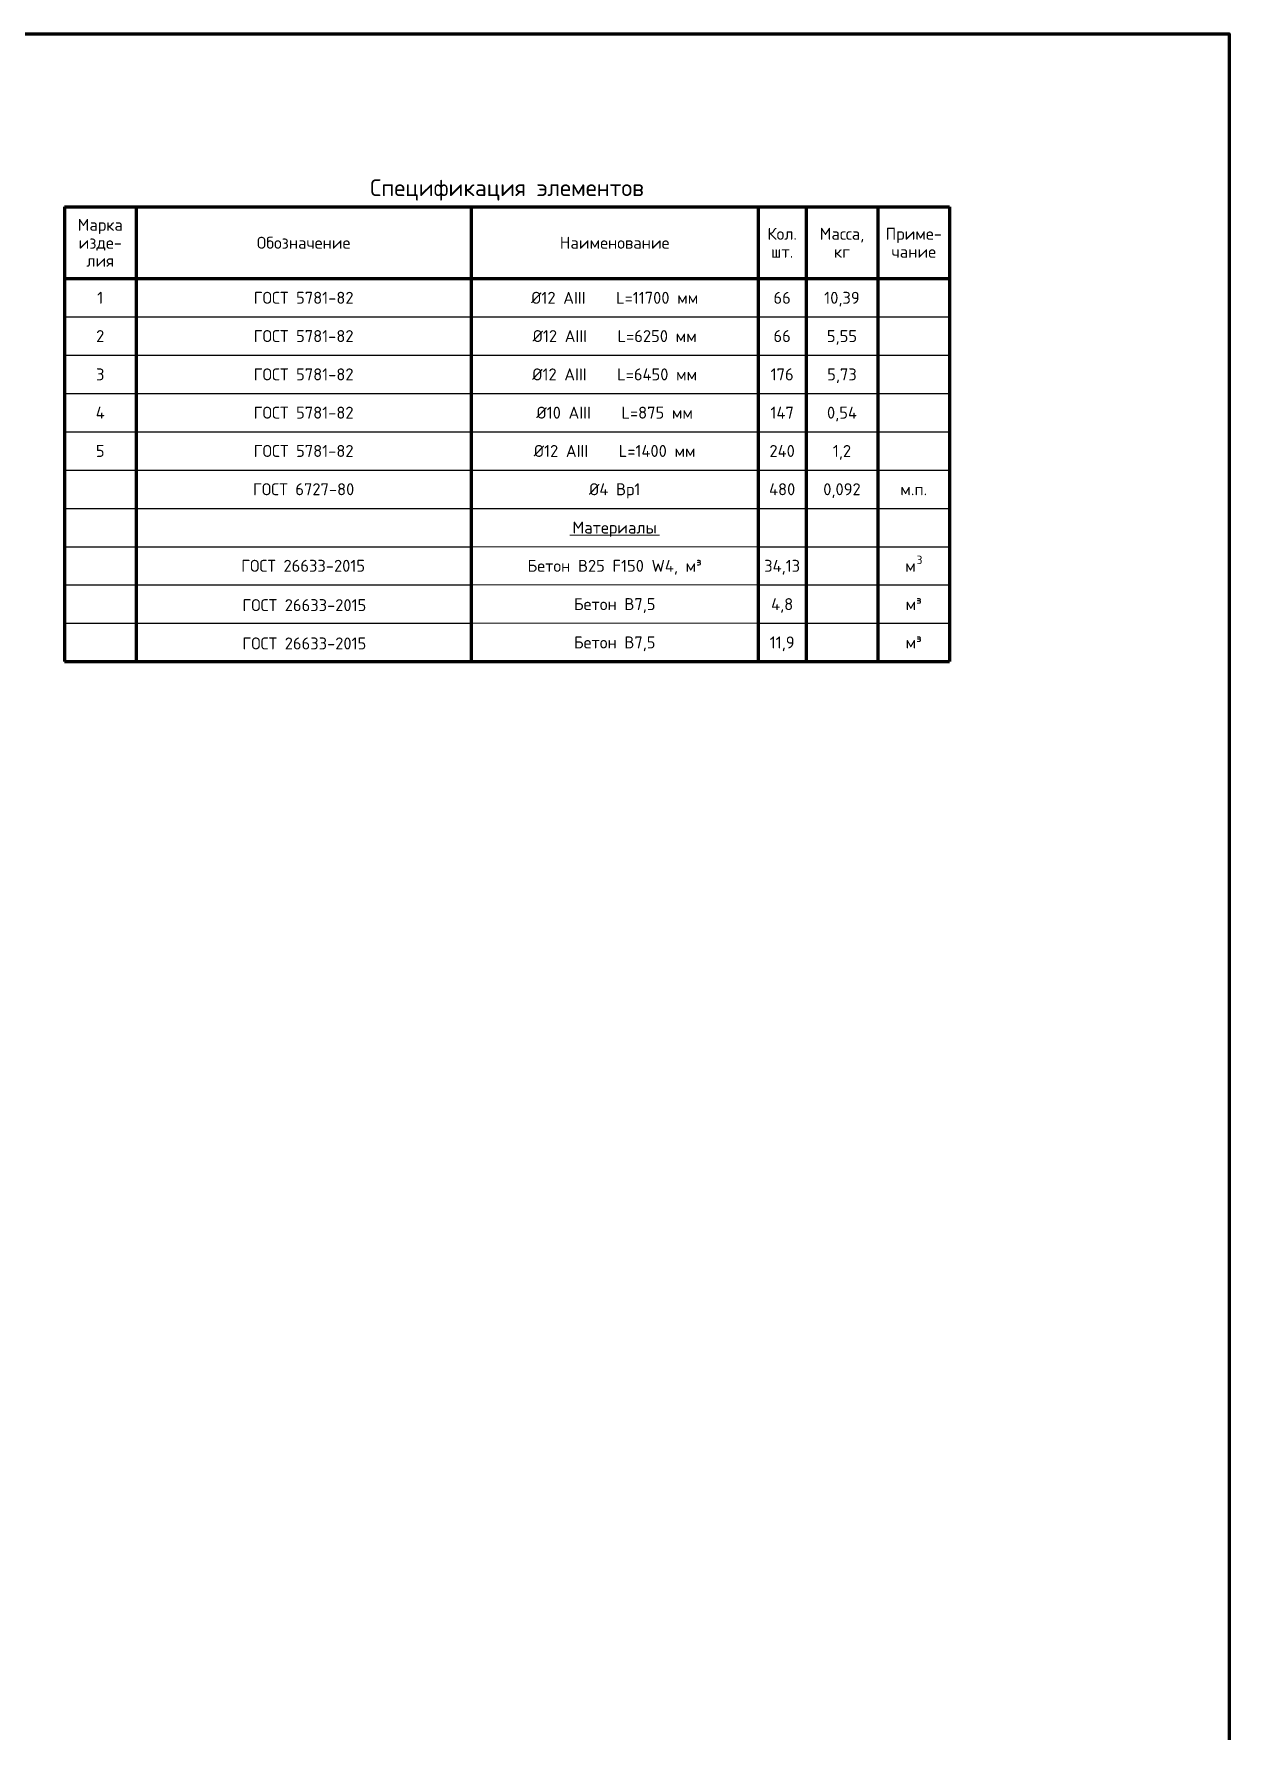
# Model space of a CAD drawing. Header units: millimetres. Extents: x 4377177 to 5189855, y -1123065 to -1017046.
# Drawn here: x 5164880 to 5189855, y -1091121 to -1055666 of the extents above; entities that cross this region are included whole.
import ezdxf
from ezdxf.enums import TextEntityAlignment as Align

# ---------------------------------------------------------------- set-up
doc = ezdxf.new("R2010")
doc.units = ezdxf.units.MM
doc.layers.add('текст', color=7, linetype='Continuous', lineweight=20)
doc.styles.add('ГОСТ 2.304', font='isocpeur.ttf')

msp = doc.modelspace()

# ---------------------------------------------------------------- linework, layer by layer
at = {"linetype": 'Continuous', "lineweight": 100, "ltscale": 0.083333}
msp.add_lwpolyline([(5051896.6, -1055665.5), (5189854.9, -1055665.5), (5189854.9, -1123065), (5051896.6, -1123065)], close=True, dxfattribs=at)
at = {"layer": 'текст', "linetype": 'Continuous', "lineweight": 70, "ltscale": 0.166667}
for p, q in [((5165515.6, -1059277.9), (5165515.6, -1060777.9)), ((5165515.6, -1059277.9), (5184015.6, -1059277.9)), ((5167015.6, -1059277.9), (5167015.6, -1060777.9)), ((5174015.6, -1059277.9), (5174015.6, -1060777.9)), ((5180015.6, -1059277.9), (5180015.6, -1060777.9)), ((5181015.6, -1059277.9), (5181015.6, -1060777.9)), ((5182515.6, -1059277.9), (5182515.6, -1060777.9)), ((5184015.6, -1059277.9), (5184015.6, -1060777.9)), ((5165515.6, -1060777.9), (5165515.6, -1068777.9)), ((5165515.6, -1060777.9), (5184015.6, -1060777.9)), ((5167015.6, -1060777.9), (5167015.6, -1068777.9)), ((5174015.6, -1060777.9), (5174015.6, -1066377.9)), ((5180015.6, -1060777.9), (5180015.6, -1066377.9)), ((5181015.6, -1060777.9), (5181015.6, -1068777.9)), ((5182515.6, -1060777.9), (5182515.6, -1068777.9)), ((5184015.6, -1060777.9), (5184015.6, -1068777.9)), ((5174015.6, -1065577.9), (5174015.6, -1068777.9)), ((5180015.6, -1065577.9), (5180015.6, -1068777.9)), ((5165515.6, -1068777.9), (5174015.6, -1068777.9)), ((5174015.6, -1068777.9), (5180015.6, -1068777.9)), ((5180015.6, -1068777.9), (5184015.6, -1068777.9))]:
    msp.add_line(p, q, dxfattribs=at)
at = {"layer": 'текст', "linetype": 'Continuous', "lineweight": 25, "ltscale": 0.166667}
for p, q in [((5165515.6, -1061577.9), (5184015.6, -1061577.9)), ((5165515.6, -1062377.9), (5184015.6, -1062377.9)), ((5165515.6, -1063177.9), (5184015.6, -1063177.9)), ((5165515.6, -1063977.9), (5184015.6, -1063977.9)), ((5165515.6, -1064777.9), (5184015.6, -1064777.9)), ((5165515.6, -1065577.9), (5184015.6, -1065577.9)), ((5165515.6, -1065577.9), (5174015.6, -1065577.9)), ((5180015.6, -1065577.9), (5184015.6, -1065577.9)), ((5165515.6, -1066377.9), (5174015.6, -1066377.9)), ((5180015.6, -1066377.9), (5184015.6, -1066377.9)), ((5165515.6, -1067177.9), (5174015.6, -1067177.9)), ((5180015.6, -1067177.9), (5184015.6, -1067177.9)), ((5165515.6, -1067977.9), (5174015.6, -1067977.9)), ((5180015.6, -1067977.9), (5184015.6, -1067977.9))]:
    msp.add_line(p, q, dxfattribs=at)
at = {"layer": 'текст', "linetype": 'Continuous', "ltscale": 0.166667}
for p, q in [((5174015.6, -1065577.9), (5180015.6, -1065577.9)), ((5176077.6, -1066140.4), (5177953.6, -1066140.4)), ((5174015.6, -1066377.9), (5180015.6, -1066377.9)), ((5174015.6, -1067177.9), (5180015.6, -1067177.9)), ((5174015.6, -1067977.9), (5180015.6, -1067977.9))]:
    msp.add_line(p, q, dxfattribs=at)

# ---------------------------------------------------------------- texts
at = {"layer": 'текст', "linetype": 'Continuous', "ltscale": 0.166667, "style": 'ГОСТ 2.304'}
for s, height, p in [('Спецификация элементов', 350, (5174765.6, -1058877.9)), ('Марка', 250, (5166265.6, -1059652.9)), ('Кол.', 250, (5180515.6, -1059840.4)), ('Масса,', 250, (5181765.6, -1059840.4)), ('Приме-', 250, (5183265.6, -1059840.4)), ('изде-', 250, (5166265.6, -1060027.9)), ('Обозначение', 250, (5170515.6, -1060027.9)), ('Наименование', 250, (5177015.6, -1060027.9)), ('лия', 250, (5166265.6, -1060402.9)), ('шт.', 250, (5180515.6, -1060215.4)), ('кг', 250, (5181765.6, -1060215.4)), ('чание', 250, (5183265.6, -1060215.4)), ('1', 250, (5166265.6, -1061177.9)), ('ГОСТ 5781-82', 250, (5170515.6, -1061177.9)), ('%%C12 АIII    L=11700 мм', 250, (5177015.6, -1061177.9)), ('66', 250, (5180515.6, -1061177.9)), ('10,39', 250, (5181765.6, -1061177.9)), ('2', 250, (5166265.6, -1061977.9)), ('ГОСТ 5781-82', 250, (5170515.6, -1061977.9)), ('%%C12 АIII    L=6250 мм', 250, (5177015.6, -1061977.9)), ('66', 250, (5180515.6, -1061977.9)), ('5,55', 250, (5181765.6, -1061977.9)), ('3', 250, (5166265.6, -1062777.9)), ('ГОСТ 5781-82', 250, (5170515.6, -1062777.9)), ('%%C12 АIII    L=6450 мм', 250, (5177015.6, -1062777.9)), ('176', 250, (5180515.6, -1062777.9)), ('5,73', 250, (5181765.6, -1062777.9)), ('4', 250, (5166265.6, -1063577.9)), ('ГОСТ 5781-82', 250, (5170515.6, -1063577.9)), ('%%C10 АIII    L=875 мм', 250, (5177015.6, -1063577.9)), ('147', 250, (5180515.6, -1063577.9)), ('0,54', 250, (5181765.6, -1063577.9)), ('5', 250, (5166265.6, -1064377.9)), ('ГОСТ 5781-82', 250, (5170515.6, -1064377.9)), ('%%C12 АIII    L=1400 мм', 250, (5177015.6, -1064377.9)), ('240', 250, (5180515.6, -1064377.9)), ('1,2', 250, (5181765.6, -1064377.9)), ('ГОСТ 6727-80', 250, (5170515.6, -1065177.9)), ('%%C4 Вр1', 250, (5177015.6, -1065177.9)), ('480', 250, (5180515.6, -1065177.9)), ('0,092', 250, (5181765.6, -1065177.9)), ('м.п.', 250, (5183265.6, -1065177.9)), ('Материалы', 250, (5177015.6, -1065977.9)), ('ГОСТ 26633-2015', 250, (5170504.6, -1066776.7)), ('Бетон В25 F150 W4, м³', 250, (5177015.6, -1066777.9)), ('34,13', 250, (5180515.6, -1066777.9)), ('м', 250, (5183197.7, -1066777.9)), ('3', 175, (5183385.6, -1066652.9)), ('ГОСТ 26633-2015', 250, (5170530.3, -1067598.8)), ('Бетон В7,5', 250, (5177015.6, -1067577.9)), ('4,8', 250, (5180515.6, -1067577.9)), ('м³', 250, (5183265.6, -1067577.9)), ('ГОСТ 26633-2015', 250, (5170530.3, -1068398.8)), ('Бетон В7,5', 250, (5177015.6, -1068377.9)), ('11,9', 250, (5180515.6, -1068377.9)), ('м³', 250, (5183265.6, -1068377.9))]:
    msp.add_text(s, height=height, dxfattribs=at).set_placement(p, align=Align.MIDDLE_CENTER)

doc.saveas('drawing.dxf')
